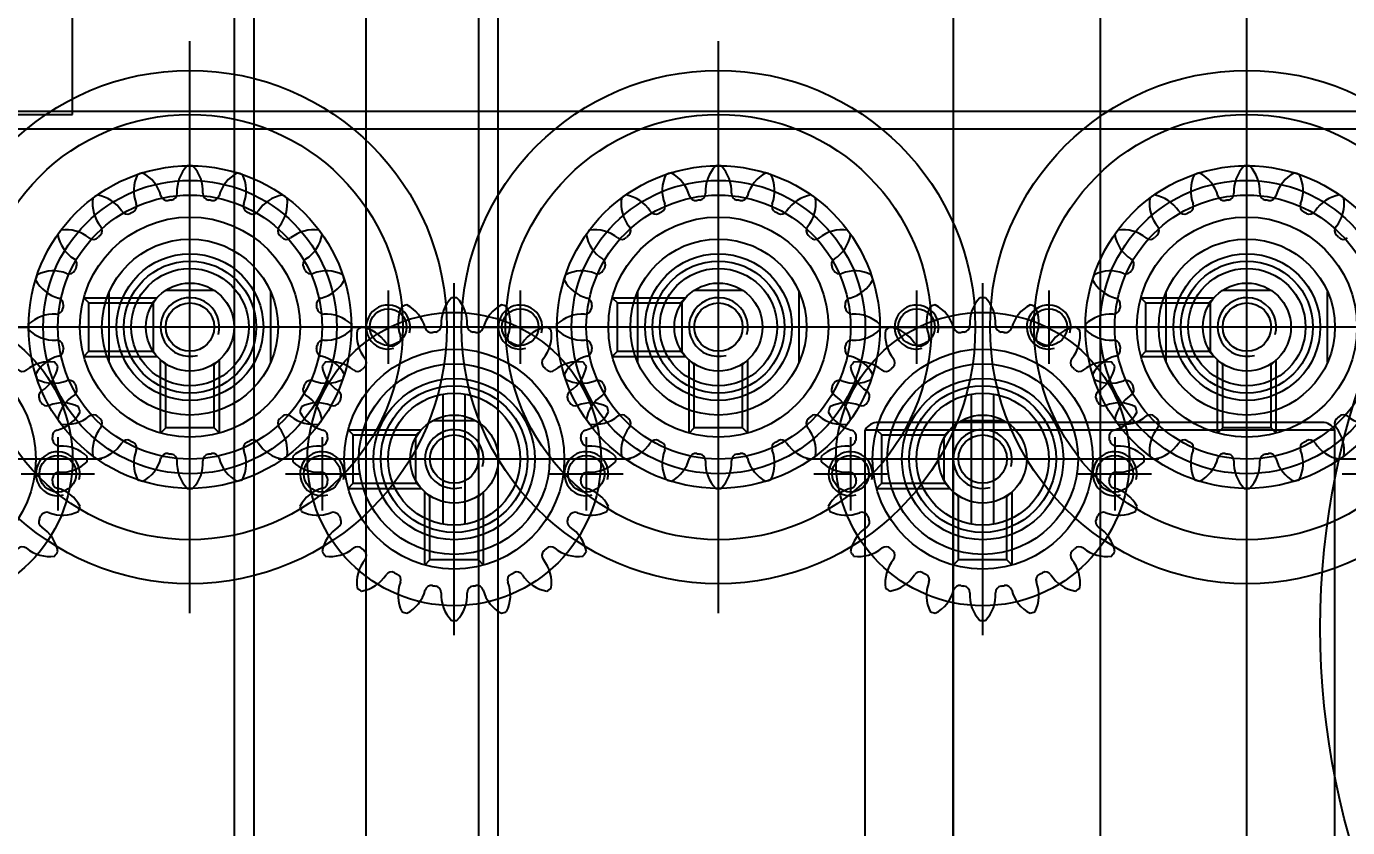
# Model space of a CAD drawing. Header units: inches. Extents: x 0 to 77285, y -118 to 40065.
# Drawn here: x 16788.5 to 16878.5, y 25646.9 to 25701.6 of the extents above; entities that cross this region are included whole.
import ezdxf

# ---------------------------------------------------------------- set-up
doc = ezdxf.new("R2010")
doc.units = ezdxf.units.IN
doc.header["$LTSCALE"] = 5
doc.header["$MEASUREMENT"] = 0
doc.layers.add('A', color=8, linetype='Continuous')
doc.styles.add('SCI', font='')
doc.styles.get('SCI').set_extended_font_data('Gulim')
doc.dimstyles.new('SCH', dxfattribs={"dimtxt": 2.5, "dimasz": 2, "dimexe": 1.25, "dimexo": 0.625, "dimtad": 1, "dimdec": 8, "dimtxsty": 'SCI', "dimcen": 2.5, "dimclrd": 4, "dimclre": 4, "dimclrt": 7, "dimadec": 8, "dimazin": 2, "dimtfac": 1, "dimtdec": 8, "dimtmove": 0, "dimatfit": 3, "dimfxl": 1, "dimarcsym": 0})

# ---------------------------------------------------------------- blocks, each defined once
blk = doc.blocks.new('A$Cc399747e')
h = blk.add_hatch()
h.set_pattern_fill('ANSI31', color=256, scale=4)
h.set_pattern_definition([(45, (8071.277, 63861.461), (-8.980256, 8.980256), [])])
h.paths.add_polyline_path([(891.797, 581), (491.797, 581), (491.797, 281), (891.797, 281)])
at = {"ltscale": 3}
for p, q in [((471.797, 903.5), (471.797, 95.5)), ((429.797, 612), (429.797, 597)), ((465.797, 612), (465.797, 597)), ((411.797, 608.5), (411.797, 582.5)), ((447.797, 608.5), (447.797, 582.5)), ((483.797, 608.5), (483.797, 582.5)), ((420.797, 603), (420.797, 608)), ((438.797, 603), (438.797, 608)), ((456.797, 603), (456.797, 608)), ((474.797, 603), (474.797, 608)), ((492.797, 603), (492.797, 608)), ((405.297, 605.5), (400.297, 605.5)), ((423.297, 605.5), (418.297, 605.5)), ((441.297, 605.5), (436.297, 605.5)), ((459.297, 605.5), (454.297, 605.5)), ((477.297, 605.5), (472.297, 605.5)), ((495.297, 605.5), (490.297, 605.5)), ((422.297, 604.5), (437.297, 604.5)), ((458.297, 604.5), (473.297, 604.5)), ((494.297, 604.5), (509.297, 604.5)), ((425.297, 593), (425.297, 598)), ((434.297, 593), (434.297, 598)), ((461.297, 593), (461.297, 598)), ((470.297, 593), (470.297, 598)), ((398.797, 595.5), (424.797, 595.5)), ((427.797, 595.5), (422.797, 595.5)), ((436.797, 595.5), (431.797, 595.5)), ((434.797, 595.5), (460.797, 595.5)), ((463.797, 595.5), (458.797, 595.5)), ((472.797, 595.5), (467.797, 595.5)), ((470.797, 595.5), (496.797, 595.5)), ((499.797, 595.5), (494.797, 595.5)), ((213.797, 582), (1040.797, 582)), ((213.797, 582), (1040.797, 582)), ((213.797, 580.8), (1040.797, 580.8))]:
    blk.add_line(p, q, dxfattribs=at)
for p, q in [((421.797, 137), (421.797, 875)), ((411.797, 871.5), (411.797, 140.5)), ((431.797, 140.5), (431.797, 871.5)), ((464.15, 147.5), (464.15, 869.5)), ((479.444, 147.5), (479.444, 869.5)), ((462.797, 868.147), (462.797, 148.853)), ((480.797, 148.853), (480.797, 868.147)), ((421.797, 600), (421.797, 684)), ((411.797, 682), (411.797, 602)), ((431.797, 682), (431.797, 602)), ((405.797, 672.514), (405.797, 602.516)), ((437.797, 672.514), (437.797, 602.516)), ((429.797, 616.5), (429.797, 592.5)), ((465.797, 616.5), (465.797, 592.5)), ((411.797, 615), (411.797, 576)), ((447.797, 615), (447.797, 576)), ((483.797, 615), (483.797, 576)), ((427.797, 611.729), (427.797, 606.736)), ((427.797, 611.729), (428.147, 611.379)), ((428.147, 611.379), (431.447, 611.379)), ((428.147, 611.379), (428.147, 607.086)), ((431.797, 611.729), (431.447, 611.379)), ((431.447, 611.379), (431.447, 607.086)), ((431.797, 611.729), (431.797, 606.736)), ((463.797, 611.729), (463.797, 606.736)), ((463.797, 611.729), (464.147, 611.379)), ((464.147, 611.379), (467.447, 611.379)), ((464.147, 611.379), (464.147, 607.086)), ((467.797, 611.729), (467.447, 611.379)), ((467.447, 611.379), (467.447, 607.086)), ((467.797, 611.729), (467.797, 606.736)), ((429.797, 610), (429.797, 599)), ((465.797, 610), (465.797, 599)), ((429.047, 608.937), (429.047, 600.063)), ((430.547, 608.937), (430.547, 600.063)), ((465.047, 608.937), (465.047, 600.063)), ((466.547, 608.937), (466.547, 600.063)), ((411.797, 607.5), (411.797, 583.5)), ((447.797, 607.5), (447.797, 583.5)), ((483.797, 607.5), (483.797, 583.5)), ((428.147, 607.086), (427.797, 606.736)), ((428.147, 607.086), (428.277, 607.086)), ((431.318, 607.086), (431.447, 607.086)), ((431.447, 607.086), (431.797, 606.736)), ((464.147, 607.086), (463.797, 606.736)), ((464.147, 607.086), (464.277, 607.086)), ((467.318, 607.086), (467.447, 607.086)), ((467.447, 607.086), (467.797, 606.736)), ((437.026, 606.5), (432.033, 606.5)), ((432.383, 606.15), (432.033, 606.5)), ((432.383, 606.15), (432.383, 606.021)), ((436.676, 606.15), (432.383, 606.15)), ((432.438, 603.077), (432.438, 605.923)), ((437.026, 606.5), (436.676, 606.15)), ((436.676, 606.15), (436.676, 602.85)), ((473.026, 606.5), (468.033, 606.5)), ((468.383, 606.15), (468.033, 606.5)), ((468.383, 606.15), (468.383, 606.021)), ((472.676, 606.15), (468.383, 606.15)), ((468.438, 603.077), (468.438, 605.923)), ((473.026, 606.5), (472.676, 606.15)), ((472.676, 606.15), (472.676, 602.85)), ((381.797, 604.5), (405.797, 604.5)), ((417.797, 604.5), (441.797, 604.5)), ((424.297, 604.5), (435.297, 604.5)), ((453.797, 604.5), (477.797, 604.5)), ((460.297, 604.5), (471.297, 604.5)), ((489.797, 604.5), (513.797, 604.5)), ((437.797, 602.516), (405.797, 602.516)), ((409.797, 602.729), (409.797, 597.736)), ((409.797, 602.729), (410.147, 602.379)), ((410.147, 602.379), (413.447, 602.379)), ((410.147, 602.379), (410.147, 598.086)), ((413.797, 602.729), (413.447, 602.379)), ((413.447, 602.379), (413.447, 598.086)), ((413.797, 602.729), (413.797, 597.736)), ((432.383, 602.85), (432.033, 602.5)), ((437.026, 602.5), (432.033, 602.5)), ((432.383, 602.979), (432.383, 602.85)), ((436.676, 602.85), (432.383, 602.85)), ((437.026, 602.5), (436.676, 602.85)), ((445.797, 602.729), (445.797, 597.736)), ((445.797, 602.729), (446.147, 602.379)), ((446.147, 602.379), (449.447, 602.379)), ((446.147, 602.379), (446.147, 598.086)), ((449.797, 602.729), (449.447, 602.379)), ((449.447, 602.379), (449.447, 598.086)), ((449.797, 602.729), (449.797, 597.736)), ((468.383, 602.85), (468.033, 602.5)), ((473.026, 602.5), (468.033, 602.5)), ((468.383, 602.979), (468.383, 602.85)), ((472.676, 602.85), (468.383, 602.85)), ((473.026, 602.5), (472.676, 602.85)), ((481.797, 602.729), (481.797, 597.736)), ((481.797, 602.729), (482.147, 602.379)), ((482.147, 602.379), (485.447, 602.379)), ((482.147, 602.379), (482.147, 598.086)), ((485.797, 602.729), (485.447, 602.379)), ((485.447, 602.379), (485.447, 598.086)), ((485.797, 602.729), (485.797, 597.736)), ((406.672, 602), (436.922, 602)), ((431.22, 601.859), (428.374, 601.859)), ((467.22, 601.859), (464.374, 601.859)), ((406.297, 597.898), (406.297, 593.102)), ((410.147, 598.086), (409.797, 597.736)), ((410.147, 598.086), (410.277, 598.086)), ((413.318, 598.086), (413.447, 598.086)), ((413.447, 598.086), (413.797, 597.736)), ((417.297, 597.898), (417.297, 593.102)), ((442.297, 597.898), (442.297, 593.102)), ((446.147, 598.086), (445.797, 597.736)), ((446.147, 598.086), (446.277, 598.086)), ((449.318, 598.086), (449.447, 598.086)), ((449.447, 598.086), (449.797, 597.736)), ((453.297, 597.898), (453.297, 593.102)), ((478.297, 597.898), (478.297, 593.102)), ((482.147, 598.086), (481.797, 597.736)), ((482.147, 598.086), (482.277, 598.086)), ((485.318, 598.086), (485.447, 598.086)), ((485.447, 598.086), (485.797, 597.736)), ((489.297, 597.898), (489.297, 593.102)), ((419.026, 597.5), (414.033, 597.5)), ((414.383, 597.15), (414.033, 597.5)), ((414.298, 593.843), (414.298, 597.157)), ((414.383, 597.15), (414.383, 597.021)), ((418.676, 597.15), (414.383, 597.15)), ((419.026, 597.5), (418.676, 597.15)), ((418.676, 597.15), (418.676, 593.85)), ((455.026, 597.5), (450.033, 597.5)), ((450.383, 597.15), (450.033, 597.5)), ((450.298, 593.843), (450.298, 597.157)), ((450.383, 597.15), (450.383, 597.021)), ((454.676, 597.15), (450.383, 597.15)), ((455.026, 597.5), (454.676, 597.15)), ((454.676, 597.15), (454.676, 593.85)), ((491.026, 597.5), (486.033, 597.5)), ((486.383, 597.15), (486.033, 597.5)), ((486.298, 593.843), (486.298, 597.157)), ((486.383, 597.15), (486.383, 597.021)), ((490.676, 597.15), (486.383, 597.15)), ((491.026, 597.5), (490.676, 597.15)), ((490.676, 597.15), (490.676, 593.85)), ((392.297, 595.5), (431.297, 595.5)), ((399.797, 595.5), (423.797, 595.5)), ((428.297, 595.5), (467.297, 595.5)), ((435.797, 595.5), (459.797, 595.5)), ((464.297, 595.5), (503.297, 595.5)), ((471.797, 595.5), (495.797, 595.5)), ((414.383, 593.85), (414.033, 593.5)), ((419.026, 593.5), (414.033, 593.5)), ((414.383, 593.979), (414.383, 593.85)), ((418.676, 593.85), (414.383, 593.85)), ((419.026, 593.5), (418.676, 593.85)), ((450.383, 593.85), (450.033, 593.5)), ((455.026, 593.5), (450.033, 593.5)), ((450.383, 593.979), (450.383, 593.85)), ((454.676, 593.85), (450.383, 593.85)), ((455.026, 593.5), (454.676, 593.85)), ((486.383, 593.85), (486.033, 593.5)), ((491.026, 593.5), (486.033, 593.5)), ((486.383, 593.979), (486.383, 593.85)), ((490.676, 593.85), (486.383, 593.85)), ((491.026, 593.5), (490.676, 593.85)), ((410.14, 592.999), (413.454, 592.999)), ((446.14, 592.999), (449.454, 592.999)), ((482.14, 592.999), (485.454, 592.999)), ((891.797, 581), (491.797, 581)), ((491.797, 581), (491.797, 281)), ((891.797, 581), (491.797, 581)), ((491.797, 581), (491.797, 281))]:
    blk.add_line(p, q)
for centre, radius in [((354.797, 616), 52.001), ((354.797, 616), 52.001), ((429.797, 604.5), 10), ((465.797, 604.5), 10), ((501.797, 604.5), 10), ((411.797, 595.5), 17.5), ((447.797, 595.5), 17.5), ((483.797, 595.5), 17.5), ((429.797, 604.5), 7.5), ((465.797, 604.5), 7.5), ((501.797, 604.5), 7.5), ((411.797, 595.5), 14.5), ((429.797, 604.5), 5), ((447.797, 595.5), 14.5), ((465.797, 604.5), 5), ((483.797, 595.5), 14.5), ((429.797, 604.5), 4.5), ((429.797, 604.5), 4.5), ((465.797, 604.5), 4.5), ((465.797, 604.5), 4.5), ((429.797, 604.5), 3), ((429.797, 604.5), 3), ((465.797, 604.5), 3), ((465.797, 604.5), 3), ((429.797, 604.5), 1.65), ((465.797, 604.5), 1.65), ((411.797, 595.5), 10), ((447.797, 595.5), 10), ((483.797, 595.5), 10), ((411.797, 595.5), 7.5), ((447.797, 595.5), 7.5), ((483.797, 595.5), 7.5), ((411.797, 595.5), 6), ((447.797, 595.5), 6), ((483.797, 595.5), 6), ((411.797, 595.5), 5), ((447.797, 595.5), 5), ((483.797, 595.5), 5), ((411.797, 595.5), 4.5), ((411.797, 595.5), 4), ((447.797, 595.5), 4.5), ((447.797, 595.5), 4), ((483.797, 595.5), 4.5), ((483.797, 595.5), 4), ((411.797, 595.5), 3), ((411.797, 595.5), 3), ((447.797, 595.5), 3), ((447.797, 595.5), 3), ((483.797, 595.5), 3), ((483.797, 595.5), 3), ((411.797, 595.5), 1.65), ((447.797, 595.5), 1.65), ((483.797, 595.5), 1.65)]:
    blk.add_circle(centre, radius)
for centre, radius in [((429.797, 604.5), 6.5), ((465.797, 604.5), 6.5), ((429.797, 604.5), 5.5), ((465.797, 604.5), 5.5), ((420.797, 605.5), 1.25), ((438.797, 605.5), 1.25), ((456.797, 605.5), 1.25), ((474.797, 605.5), 1.25), ((492.797, 605.5), 1.25), ((411.797, 595.5), 11), ((447.797, 595.5), 11), ((483.797, 595.5), 11), ((411.797, 595.5), 9), ((447.797, 595.5), 9), ((483.797, 595.5), 9), ((425.297, 595.5), 1.25), ((434.297, 595.5), 1.25), ((461.297, 595.5), 1.25), ((470.297, 595.5), 1.25)]:
    blk.add_circle(centre, radius, dxfattribs=at)
for centre, radius, start, end in [((428.47, 613.803), 2.5, 153.86546, 201.15785), ((429.797, 604.5), 11, 108, 108.94936), ((429.797, 604.5), 11, 107.05064, 108), ((425.403, 612.806), 2.5, 14.84215, 62.13454), ((431.409, 613.758), 2.5, 135.86546, 183.15785), ((429.797, 604.5), 11, 90, 90.94936), ((429.797, 604.5), 11, 89.05064, 90), ((428.185, 613.758), 2.5, 356.84215, 44.13454), ((434.191, 612.806), 2.5, 117.86546, 165.15785), ((429.797, 604.5), 11, 72, 72.94936), ((429.797, 604.5), 11, 71.05064, 72), ((431.125, 613.803), 2.5, 338.84215, 26.13454), ((464.47, 613.803), 2.5, 153.86546, 201.15785), ((465.797, 604.5), 11, 108, 108.94936), ((465.797, 604.5), 11, 107.05064, 108), ((461.403, 612.806), 2.5, 14.84215, 62.13454), ((467.409, 613.758), 2.5, 135.86546, 183.15785), ((465.797, 604.5), 11, 90, 90.94936), ((465.797, 604.5), 11, 89.05064, 90), ((464.185, 613.758), 2.5, 356.84215, 44.13454), ((470.191, 612.806), 2.5, 117.86546, 165.15785), ((465.797, 604.5), 11, 72, 72.94936), ((465.797, 604.5), 11, 71.05064, 72), ((467.125, 613.803), 2.5, 338.84215, 26.13454), ((425.66, 612.937), 2.5, 171.86546, 219.15785), ((429.797, 604.5), 11, 126, 126.94936), ((429.797, 604.5), 11, 125.05064, 126), ((423.052, 611.042), 2.5, 32.84215, 80.13454), ((425.726, 612.741), 0.442, 296.28904, 21.15785), ((428.247, 613.56), 0.442, 194.84215, 279.71096), ((429.797, 604.5), 8.75, 99, 99.71096), ((429.797, 604.5), 8.75, 98.28904, 99), ((428.472, 613.596), 0.442, 278.28904, 3.15785), ((431.122, 613.596), 0.442, 176.84215, 261.71096), ((429.797, 604.5), 8.75, 81, 81.71096), ((429.797, 604.5), 8.75, 80.28904, 81), ((431.348, 613.56), 0.442, 260.28904, 345.15785), ((433.868, 612.741), 0.442, 158.84215, 243.71096), ((436.543, 611.042), 2.5, 99.86546, 147.15785), ((433.935, 612.937), 2.5, 320.84215, 8.13454), ((429.797, 604.5), 11, 54, 54.94936), ((429.797, 604.5), 11, 53.05064, 54), ((461.66, 612.937), 2.5, 171.86546, 219.15785), ((465.797, 604.5), 11, 126, 126.94936), ((465.797, 604.5), 11, 125.05064, 126), ((459.052, 611.042), 2.5, 32.84215, 80.13454), ((461.726, 612.741), 0.442, 296.28904, 21.15785), ((464.247, 613.56), 0.442, 194.84215, 279.71096), ((465.797, 604.5), 8.75, 99, 99.71096), ((465.797, 604.5), 8.75, 98.28904, 99), ((464.472, 613.596), 0.442, 278.28904, 3.15785), ((467.122, 613.596), 0.442, 176.84215, 261.71096), ((465.797, 604.5), 8.75, 81, 81.71096), ((465.797, 604.5), 8.75, 80.28904, 81), ((467.348, 613.56), 0.442, 260.28904, 345.15785), ((469.868, 612.741), 0.442, 158.84215, 243.71096), ((472.543, 611.042), 2.5, 99.86546, 147.15785), ((469.935, 612.937), 2.5, 320.84215, 8.13454), ((465.797, 604.5), 11, 54, 54.94936), ((465.797, 604.5), 11, 53.05064, 54), ((425.523, 612.637), 0.442, 212.84215, 297.71096), ((429.797, 604.5), 8.75, 117, 117.71096), ((429.797, 604.5), 8.75, 116.28904, 117), ((429.797, 604.5), 8.75, 63, 63.71096), ((429.797, 604.5), 8.75, 62.28904, 63), ((434.071, 612.637), 0.442, 242.28904, 327.15785), ((461.523, 612.637), 0.442, 212.84215, 297.71096), ((465.797, 604.5), 8.75, 117, 117.71096), ((465.797, 604.5), 8.75, 116.28904, 117), ((465.797, 604.5), 8.75, 63, 63.71096), ((465.797, 604.5), 8.75, 62.28904, 63), ((470.071, 612.637), 0.442, 242.28904, 327.15785), ((429.797, 604.5), 11, 143.05064, 144), ((421.36, 608.637), 2.5, 50.84215, 98.13454), ((423.379, 611.08), 0.442, 314.28904, 39.15785), ((436.215, 611.08), 0.442, 140.84215, 225.71096), ((438.234, 608.637), 2.5, 81.86546, 129.15785), ((429.797, 604.5), 11, 36, 36.94936), ((465.797, 604.5), 11, 143.05064, 144), ((457.36, 608.637), 2.5, 50.84215, 98.13454), ((459.379, 611.08), 0.442, 314.28904, 39.15785), ((472.215, 611.08), 0.442, 140.84215, 225.71096), ((474.234, 608.637), 2.5, 81.86546, 129.15785), ((465.797, 604.5), 11, 36, 36.94936), ((501.797, 604.5), 11, 143.05064, 144), ((493.36, 608.637), 2.5, 50.84215, 98.13454), ((429.797, 604.5), 11, 144, 144.94936), ((423.255, 611.246), 2.5, 189.86546, 237.15785), ((423.218, 610.918), 0.442, 230.84215, 315.71096), ((429.797, 604.5), 8.75, 135, 135.71096), ((429.797, 604.5), 8.75, 134.28904, 135), ((429.797, 604.5), 8.75, 45, 45.71096), ((429.797, 604.5), 8.75, 44.28904, 45), ((436.377, 610.918), 0.442, 224.28904, 309.15785), ((436.339, 611.246), 2.5, 302.84215, 350.13454), ((429.797, 604.5), 11, 35.05064, 36), ((465.797, 604.5), 11, 144, 144.94936), ((459.255, 611.246), 2.5, 189.86546, 237.15785), ((459.218, 610.918), 0.442, 230.84215, 315.71096), ((465.797, 604.5), 8.75, 135, 135.71096), ((465.797, 604.5), 8.75, 134.28904, 135), ((465.797, 604.5), 8.75, 45, 45.71096), ((465.797, 604.5), 8.75, 44.28904, 45), ((472.377, 610.918), 0.442, 224.28904, 309.15785), ((472.339, 611.246), 2.5, 302.84215, 350.13454), ((465.797, 604.5), 11, 35.05064, 36), ((501.797, 604.5), 11, 144, 144.94936), ((495.255, 611.246), 2.5, 189.86546, 237.15785), ((495.218, 610.918), 0.442, 230.84215, 315.71096), ((421.66, 608.774), 0.442, 332.28904, 57.15785), ((429.797, 604.5), 8.75, 153, 153.71096), ((429.797, 604.5), 8.75, 152.28904, 153), ((437.935, 608.774), 0.442, 122.84215, 207.71096), ((429.797, 604.5), 8.75, 27, 27.71096), ((429.797, 604.5), 8.75, 26.28904, 27), ((457.66, 608.774), 0.442, 332.28904, 57.15785), ((465.797, 604.5), 8.75, 153, 153.71096), ((465.797, 604.5), 8.75, 152.28904, 153), ((473.935, 608.774), 0.442, 122.84215, 207.71096), ((465.797, 604.5), 8.75, 27, 27.71096), ((465.797, 604.5), 8.75, 26.28904, 27), ((493.66, 608.774), 0.442, 332.28904, 57.15785), ((501.797, 604.5), 8.75, 153, 153.71096), ((501.797, 604.5), 8.75, 152.28904, 153), ((429.797, 604.5), 11, 162, 162.94936), ((421.491, 608.894), 2.5, 207.86546, 255.15785), ((429.797, 604.5), 11, 161.05064, 162), ((420.495, 605.828), 2.5, 68.84215, 116.13454), ((421.556, 608.571), 0.442, 248.84215, 333.71096), ((438.038, 608.571), 0.442, 206.28904, 291.15785), ((439.1, 605.828), 2.5, 63.86546, 111.15785), ((438.104, 608.894), 2.5, 284.84215, 332.13454), ((429.797, 604.5), 11, 18, 18.94936), ((429.797, 604.5), 11, 17.05064, 18), ((465.797, 604.5), 11, 162, 162.94936), ((457.491, 608.894), 2.5, 207.86546, 255.15785), ((465.797, 604.5), 11, 161.05064, 162), ((456.495, 605.828), 2.5, 68.84215, 116.13454), ((457.556, 608.571), 0.442, 248.84215, 333.71096), ((474.038, 608.571), 0.442, 206.28904, 291.15785), ((475.1, 605.828), 2.5, 63.86546, 111.15785), ((474.104, 608.894), 2.5, 284.84215, 332.13454), ((465.797, 604.5), 11, 18, 18.94936), ((465.797, 604.5), 11, 17.05064, 18), ((501.797, 604.5), 11, 162, 162.94936), ((493.491, 608.894), 2.5, 207.86546, 255.15785), ((501.797, 604.5), 11, 161.05064, 162), ((492.495, 605.828), 2.5, 68.84215, 116.13454), ((493.556, 608.571), 0.442, 248.84215, 333.71096), ((410.47, 604.803), 2.5, 153.86546, 201.15785), ((411.797, 595.5), 11, 108, 108.94936), ((411.797, 595.5), 11, 107.05064, 108), ((407.403, 603.806), 2.5, 14.84215, 62.13454), ((413.409, 604.758), 2.5, 135.86546, 183.15785), ((411.797, 595.5), 11, 90, 90.94936), ((411.797, 595.5), 11, 89.05064, 90), ((410.185, 604.758), 2.5, 356.84215, 44.13454), ((416.191, 603.806), 2.5, 117.86546, 165.15785), ((411.797, 595.5), 11, 72, 72.94936), ((411.797, 595.5), 11, 71.05064, 72), ((413.125, 604.803), 2.5, 338.84215, 26.13454), ((420.702, 605.825), 0.442, 266.84215, 351.71096), ((420.737, 606.051), 0.442, 350.28904, 75.15785), ((429.797, 604.5), 8.75, 171, 171.71096), ((429.797, 604.5), 8.75, 170.28904, 171), ((429.797, 604.5), 2, 165, 105), ((438.857, 606.051), 0.442, 104.84215, 189.71096), ((429.797, 604.5), 8.75, 9, 9.71096), ((429.797, 604.5), 8.75, 8.28904, 9), ((438.893, 605.825), 0.442, 188.28904, 273.15785), ((446.47, 604.803), 2.5, 153.86546, 201.15785), ((447.797, 595.5), 11, 108, 108.94936), ((447.797, 595.5), 11, 107.05064, 108), ((443.403, 603.806), 2.5, 14.84215, 62.13454), ((449.409, 604.758), 2.5, 135.86546, 183.15785), ((447.797, 595.5), 11, 90, 90.94936), ((447.797, 595.5), 11, 89.05064, 90), ((446.185, 604.758), 2.5, 356.84215, 44.13454), ((452.191, 603.806), 2.5, 117.86546, 165.15785), ((447.797, 595.5), 11, 72, 72.94936), ((447.797, 595.5), 11, 71.05064, 72), ((449.125, 604.803), 2.5, 338.84215, 26.13454), ((456.702, 605.825), 0.442, 266.84215, 351.71096), ((456.737, 606.051), 0.442, 350.28904, 75.15785), ((465.797, 604.5), 8.75, 171, 171.71096), ((465.797, 604.5), 8.75, 170.28904, 171), ((465.797, 604.5), 2, 165, 105), ((474.857, 606.051), 0.442, 104.84215, 189.71096), ((465.797, 604.5), 8.75, 9, 9.71096), ((465.797, 604.5), 8.75, 8.28904, 9), ((474.893, 605.825), 0.442, 188.28904, 273.15785), ((482.47, 604.803), 2.5, 153.86546, 201.15785), ((483.797, 595.5), 11, 108, 108.94936), ((483.797, 595.5), 11, 107.05064, 108), ((479.403, 603.806), 2.5, 14.84215, 62.13454), ((485.409, 604.758), 2.5, 135.86546, 183.15785), ((483.797, 595.5), 11, 90, 90.94936), ((483.797, 595.5), 11, 89.05064, 90), ((482.185, 604.758), 2.5, 356.84215, 44.13454), ((488.191, 603.806), 2.5, 117.86546, 165.15785), ((483.797, 595.5), 11, 72, 72.94936), ((483.797, 595.5), 11, 71.05064, 72), ((485.125, 604.803), 2.5, 338.84215, 26.13454), ((492.702, 605.825), 0.442, 266.84215, 351.71096), ((492.737, 606.051), 0.442, 350.28904, 75.15785), ((501.797, 604.5), 8.75, 171, 171.71096), ((501.797, 604.5), 8.75, 170.28904, 171), ((420.54, 602.888), 2.5, 86.84215, 134.13454), ((439.055, 602.888), 2.5, 45.86546, 93.15785), ((456.54, 602.888), 2.5, 86.84215, 134.13454), ((475.055, 602.888), 2.5, 45.86546, 93.15785), ((492.54, 602.888), 2.5, 86.84215, 134.13454), ((407.66, 603.937), 2.5, 171.86546, 219.15785), ((411.797, 595.5), 11, 126, 126.94936), ((411.797, 595.5), 11, 125.05064, 126), ((405.052, 602.042), 2.5, 32.84215, 80.13454), ((407.726, 603.741), 0.442, 296.28904, 21.15785), ((410.247, 604.56), 0.442, 194.84215, 279.71096), ((411.797, 595.5), 8.75, 99, 99.71096), ((411.797, 595.5), 8.75, 98.28904, 99), ((410.472, 604.596), 0.442, 278.28904, 3.15785), ((413.122, 604.596), 0.442, 176.84215, 261.71096), ((411.797, 595.5), 8.75, 81, 81.71096), ((411.797, 595.5), 8.75, 80.28904, 81), ((413.348, 604.56), 0.442, 260.28904, 345.15785), ((415.868, 603.741), 0.442, 158.84215, 243.71096), ((418.543, 602.042), 2.5, 99.86546, 147.15785), ((415.935, 603.937), 2.5, 320.84215, 8.13454), ((411.797, 595.5), 11, 54, 54.94936), ((411.797, 595.5), 11, 53.05064, 54), ((429.797, 604.5), 11, 179.05064, 180), ((429.797, 604.5), 11, 180, 180.94936), ((420.54, 606.112), 2.5, 225.86546, 273.15785), ((439.055, 606.112), 2.5, 266.84215, 314.13454), ((429.797, 604.5), 11, 360, 0.94936), ((429.797, 604.5), 11, 359.05064, 0), ((443.66, 603.937), 2.5, 171.86546, 219.15785), ((447.797, 595.5), 11, 126, 126.94936), ((447.797, 595.5), 11, 125.05064, 126), ((441.052, 602.042), 2.5, 32.84215, 80.13454), ((443.726, 603.741), 0.442, 296.28904, 21.15785), ((446.247, 604.56), 0.442, 194.84215, 279.71096), ((447.797, 595.5), 8.75, 99, 99.71096), ((447.797, 595.5), 8.75, 98.28904, 99), ((446.472, 604.596), 0.442, 278.28904, 3.15785), ((449.122, 604.596), 0.442, 176.84215, 261.71096), ((447.797, 595.5), 8.75, 81, 81.71096), ((447.797, 595.5), 8.75, 80.28904, 81), ((449.348, 604.56), 0.442, 260.28904, 345.15785), ((451.868, 603.741), 0.442, 158.84215, 243.71096), ((454.543, 602.042), 2.5, 99.86546, 147.15785), ((451.935, 603.937), 2.5, 320.84215, 8.13454), ((447.797, 595.5), 11, 54, 54.94936), ((447.797, 595.5), 11, 53.05064, 54), ((465.797, 604.5), 11, 179.05064, 180), ((465.797, 604.5), 11, 180, 180.94936), ((456.54, 606.112), 2.5, 225.86546, 273.15785), ((475.055, 606.112), 2.5, 266.84215, 314.13454), ((465.797, 604.5), 11, 360, 0.94936), ((465.797, 604.5), 11, 359.05064, 0), ((479.66, 603.937), 2.5, 171.86546, 219.15785), ((483.797, 595.5), 11, 126, 126.94936), ((483.797, 595.5), 11, 125.05064, 126), ((477.052, 602.042), 2.5, 32.84215, 80.13454), ((479.726, 603.741), 0.442, 296.28904, 21.15785), ((482.247, 604.56), 0.442, 194.84215, 279.71096), ((483.797, 595.5), 8.75, 99, 99.71096), ((483.797, 595.5), 8.75, 98.28904, 99), ((482.472, 604.596), 0.442, 278.28904, 3.15785), ((485.122, 604.596), 0.442, 176.84215, 261.71096), ((483.797, 595.5), 8.75, 81, 81.71096), ((483.797, 595.5), 8.75, 80.28904, 81), ((485.348, 604.56), 0.442, 260.28904, 345.15785), ((487.868, 603.741), 0.442, 158.84215, 243.71096), ((490.543, 602.042), 2.5, 99.86546, 147.15785), ((487.935, 603.937), 2.5, 320.84215, 8.13454), ((483.797, 595.5), 11, 54, 54.94936), ((483.797, 595.5), 11, 53.05064, 54), ((501.797, 604.5), 11, 179.05064, 180), ((501.797, 604.5), 11, 180, 180.94936), ((492.54, 606.112), 2.5, 225.86546, 273.15785), ((407.523, 603.637), 0.442, 212.84215, 297.71096), ((411.797, 595.5), 8.75, 117, 117.71096), ((411.797, 595.5), 8.75, 116.28904, 117), ((411.797, 595.5), 8.75, 63, 63.71096), ((411.797, 595.5), 8.75, 62.28904, 63), ((416.071, 603.637), 0.442, 242.28904, 327.15785), ((420.702, 603.175), 0.442, 8.28904, 93.15785), ((420.737, 602.95), 0.442, 284.84215, 9.71096), ((429.797, 604.5), 8.75, 188.28904, 189), ((429.797, 604.5), 8.75, 189, 189.71096), ((438.857, 602.95), 0.442, 170.28904, 255.15785), ((429.797, 604.5), 8.75, 350.28904, 351), ((429.797, 604.5), 8.75, 351, 351.71096), ((438.893, 603.175), 0.442, 86.84215, 171.71096), ((443.523, 603.637), 0.442, 212.84215, 297.71096), ((447.797, 595.5), 8.75, 117, 117.71096), ((447.797, 595.5), 8.75, 116.28904, 117), ((447.797, 595.5), 8.75, 63, 63.71096), ((447.797, 595.5), 8.75, 62.28904, 63), ((452.071, 603.637), 0.442, 242.28904, 327.15785), ((456.702, 603.175), 0.442, 8.28904, 93.15785), ((456.737, 602.95), 0.442, 284.84215, 9.71096), ((465.797, 604.5), 8.75, 188.28904, 189), ((465.797, 604.5), 8.75, 189, 189.71096), ((474.857, 602.95), 0.442, 170.28904, 255.15785), ((465.797, 604.5), 8.75, 350.28904, 351), ((465.797, 604.5), 8.75, 351, 351.71096), ((474.893, 603.175), 0.442, 86.84215, 171.71096), ((479.523, 603.637), 0.442, 212.84215, 297.71096), ((483.797, 595.5), 8.75, 117, 117.71096), ((483.797, 595.5), 8.75, 116.28904, 117), ((483.797, 595.5), 8.75, 63, 63.71096), ((483.797, 595.5), 8.75, 62.28904, 63), ((488.071, 603.637), 0.442, 242.28904, 327.15785), ((492.702, 603.175), 0.442, 8.28904, 93.15785), ((492.737, 602.95), 0.442, 284.84215, 9.71096), ((501.797, 604.5), 8.75, 188.28904, 189), ((501.797, 604.5), 8.75, 189, 189.71096), ((403.36, 599.637), 2.5, 50.84215, 98.13454), ((405.379, 602.08), 0.442, 314.28904, 39.15785), ((406.672, 603), 1, 208.95502, 270), ((418.215, 602.08), 0.442, 140.84215, 225.71096), ((420.234, 599.637), 2.5, 81.86546, 129.15785), ((421.491, 600.106), 2.5, 104.84215, 152.13454), ((411.797, 595.5), 11, 36, 36.94936), ((436.922, 603), 1, 270, 331.04498), ((438.104, 600.106), 2.5, 27.86546, 75.15785), ((447.797, 595.5), 11, 143.05064, 144), ((439.36, 599.637), 2.5, 50.84215, 98.13454), ((441.379, 602.08), 0.442, 314.28904, 39.15785), ((454.215, 602.08), 0.442, 140.84215, 225.71096), ((456.234, 599.637), 2.5, 81.86546, 129.15785), ((457.491, 600.106), 2.5, 104.84215, 152.13454), ((447.797, 595.5), 11, 36, 36.94936), ((474.104, 600.106), 2.5, 27.86546, 75.15785), ((483.797, 595.5), 11, 143.05064, 144), ((475.36, 599.637), 2.5, 50.84215, 98.13454), ((477.379, 602.08), 0.442, 314.28904, 39.15785), ((490.215, 602.08), 0.442, 140.84215, 225.71096), ((492.234, 599.637), 2.5, 81.86546, 129.15785), ((493.491, 600.106), 2.5, 104.84215, 152.13454), ((483.797, 595.5), 11, 36, 36.94936), ((405.218, 601.918), 0.442, 230.84215, 315.71096), ((411.797, 595.5), 8.75, 135, 135.71096), ((411.797, 595.5), 8.75, 134.28904, 135), ((411.797, 595.5), 8.75, 45, 45.71096), ((411.797, 595.5), 8.75, 44.28904, 45), ((418.377, 601.918), 0.442, 224.28904, 309.15785), ((429.797, 604.5), 11, 197.05064, 198), ((418.339, 602.246), 2.5, 302.84215, 350.13454), ((411.797, 595.5), 11, 35.05064, 36), ((447.797, 595.5), 11, 144, 144.94936), ((441.255, 602.246), 2.5, 189.86546, 237.15785), ((429.797, 604.5), 11, 342, 342.94936), ((441.218, 601.918), 0.442, 230.84215, 315.71096), ((447.797, 595.5), 8.75, 135, 135.71096), ((447.797, 595.5), 8.75, 134.28904, 135), ((447.797, 595.5), 8.75, 45, 45.71096), ((447.797, 595.5), 8.75, 44.28904, 45), ((454.377, 601.918), 0.442, 224.28904, 309.15785), ((465.797, 604.5), 11, 197.05064, 198), ((454.339, 602.246), 2.5, 302.84215, 350.13454), ((447.797, 595.5), 11, 35.05064, 36), ((483.797, 595.5), 11, 144, 144.94936), ((477.255, 602.246), 2.5, 189.86546, 237.15785), ((465.797, 604.5), 11, 342, 342.94936), ((477.218, 601.918), 0.442, 230.84215, 315.71096), ((483.797, 595.5), 8.75, 135, 135.71096), ((483.797, 595.5), 8.75, 134.28904, 135), ((483.797, 595.5), 8.75, 45, 45.71096), ((483.797, 595.5), 8.75, 44.28904, 45), ((490.377, 601.918), 0.442, 224.28904, 309.15785), ((501.797, 604.5), 11, 197.05064, 198), ((490.339, 602.246), 2.5, 302.84215, 350.13454), ((483.797, 595.5), 11, 35.05064, 36), ((429.797, 604.5), 11, 198, 198.94936), ((420.495, 603.172), 2.5, 243.86546, 291.15785), ((421.556, 600.429), 0.442, 26.28904, 111.15785), ((421.66, 600.226), 0.442, 302.84215, 27.71096), ((429.797, 604.5), 8.75, 206.28904, 207), ((429.797, 604.5), 8.75, 207, 207.71096), ((437.935, 600.226), 0.442, 152.28904, 237.15785), ((429.797, 604.5), 8.75, 332.28904, 333), ((429.797, 604.5), 8.75, 333, 333.71096), ((438.038, 600.429), 0.442, 68.84215, 153.71096), ((439.1, 603.172), 2.5, 248.84215, 296.13454), ((429.797, 604.5), 11, 341.05064, 342), ((465.797, 604.5), 11, 198, 198.94936), ((456.495, 603.172), 2.5, 243.86546, 291.15785), ((457.556, 600.429), 0.442, 26.28904, 111.15785), ((457.66, 600.226), 0.442, 302.84215, 27.71096), ((465.797, 604.5), 8.75, 206.28904, 207), ((465.797, 604.5), 8.75, 207, 207.71096), ((473.935, 600.226), 0.442, 152.28904, 237.15785), ((465.797, 604.5), 8.75, 332.28904, 333), ((465.797, 604.5), 8.75, 333, 333.71096), ((474.038, 600.429), 0.442, 68.84215, 153.71096), ((475.1, 603.172), 2.5, 248.84215, 296.13454), ((465.797, 604.5), 11, 341.05064, 342), ((501.797, 604.5), 11, 198, 198.94936), ((492.495, 603.172), 2.5, 243.86546, 291.15785), ((493.556, 600.429), 0.442, 26.28904, 111.15785), ((493.66, 600.226), 0.442, 302.84215, 27.71096), ((501.797, 604.5), 8.75, 206.28904, 207), ((501.797, 604.5), 8.75, 207, 207.71096), ((419.935, 599.774), 0.442, 122.84215, 207.71096), ((411.797, 595.5), 8.75, 27, 27.71096), ((411.797, 595.5), 8.75, 26.28904, 27), ((423.255, 597.754), 2.5, 122.84215, 170.13454), ((436.339, 597.754), 2.5, 9.86546, 57.15785), ((439.66, 599.774), 0.442, 332.28904, 57.15785), ((447.797, 595.5), 8.75, 153, 153.71096), ((447.797, 595.5), 8.75, 152.28904, 153), ((455.935, 599.774), 0.442, 122.84215, 207.71096), ((447.797, 595.5), 8.75, 27, 27.71096), ((447.797, 595.5), 8.75, 26.28904, 27), ((459.255, 597.754), 2.5, 122.84215, 170.13454), ((472.339, 597.754), 2.5, 9.86546, 57.15785), ((475.66, 599.774), 0.442, 332.28904, 57.15785), ((483.797, 595.5), 8.75, 153, 153.71096), ((483.797, 595.5), 8.75, 152.28904, 153), ((491.935, 599.774), 0.442, 122.84215, 207.71096), ((483.797, 595.5), 8.75, 27, 27.71096), ((483.797, 595.5), 8.75, 26.28904, 27), ((495.255, 597.754), 2.5, 122.84215, 170.13454), ((420.038, 599.571), 0.442, 206.28904, 291.15785), ((421.1, 596.828), 2.5, 63.86546, 111.15785), ((420.104, 599.894), 2.5, 284.84215, 332.13454), ((411.797, 595.5), 11, 18, 18.94936), ((411.797, 595.5), 11, 17.05064, 18), ((423.218, 598.082), 0.442, 44.28904, 129.15785), ((436.377, 598.082), 0.442, 50.84215, 135.71096), ((447.797, 595.5), 11, 162, 162.94936), ((439.491, 599.894), 2.5, 207.86546, 255.15785), ((447.797, 595.5), 11, 161.05064, 162), ((438.495, 596.828), 2.5, 68.84215, 116.13454), ((439.556, 599.571), 0.442, 248.84215, 333.71096), ((456.038, 599.571), 0.442, 206.28904, 291.15785), ((457.1, 596.828), 2.5, 63.86546, 111.15785), ((456.104, 599.894), 2.5, 284.84215, 332.13454), ((447.797, 595.5), 11, 18, 18.94936), ((447.797, 595.5), 11, 17.05064, 18), ((459.218, 598.082), 0.442, 44.28904, 129.15785), ((472.377, 598.082), 0.442, 50.84215, 135.71096), ((483.797, 595.5), 11, 162, 162.94936), ((475.491, 599.894), 2.5, 207.86546, 255.15785), ((483.797, 595.5), 11, 161.05064, 162), ((474.495, 596.828), 2.5, 68.84215, 116.13454), ((475.556, 599.571), 0.442, 248.84215, 333.71096), ((492.038, 599.571), 0.442, 206.28904, 291.15785), ((493.1, 596.828), 2.5, 63.86546, 111.15785), ((492.104, 599.894), 2.5, 284.84215, 332.13454), ((483.797, 595.5), 11, 18, 18.94936), ((483.797, 595.5), 11, 17.05064, 18), ((495.218, 598.082), 0.442, 44.28904, 129.15785), ((429.797, 604.5), 11, 215.05064, 216), ((429.797, 604.5), 11, 216, 216.94936), ((421.36, 600.363), 2.5, 261.86546, 309.15785), ((425.66, 596.063), 2.5, 140.84215, 188.13454), ((429.797, 604.5), 8.75, 224.28904, 225), ((429.797, 604.5), 8.75, 225, 225.71096), ((423.379, 597.921), 0.442, 320.84215, 45.71096), ((436.215, 597.921), 0.442, 134.28904, 219.15785), ((433.935, 596.063), 2.5, 351.86546, 39.15785), ((429.797, 604.5), 8.75, 314.28904, 315), ((429.797, 604.5), 8.75, 315, 315.71096), ((438.234, 600.363), 2.5, 230.84215, 278.13454), ((429.797, 604.5), 11, 323.05064, 324), ((429.797, 604.5), 11, 324, 324.94936), ((465.797, 604.5), 11, 215.05064, 216), ((465.797, 604.5), 11, 216, 216.94936), ((457.36, 600.363), 2.5, 261.86546, 309.15785), ((461.66, 596.063), 2.5, 140.84215, 188.13454), ((465.797, 604.5), 8.75, 224.28904, 225), ((465.797, 604.5), 8.75, 225, 225.71096), ((459.379, 597.921), 0.442, 320.84215, 45.71096), ((472.215, 597.921), 0.442, 134.28904, 219.15785), ((469.935, 596.063), 2.5, 351.86546, 39.15785), ((465.797, 604.5), 8.75, 314.28904, 315), ((465.797, 604.5), 8.75, 315, 315.71096), ((474.234, 600.363), 2.5, 230.84215, 278.13454), ((465.797, 604.5), 11, 323.05064, 324), ((465.797, 604.5), 11, 324, 324.94936), ((501.797, 604.5), 11, 215.05064, 216), ((501.797, 604.5), 11, 216, 216.94936), ((493.36, 600.363), 2.5, 261.86546, 309.15785), ((411.797, 595.5), 2, 165, 105), ((420.857, 597.051), 0.442, 104.84215, 189.71096), ((411.797, 595.5), 8.75, 9, 9.71096), ((411.797, 595.5), 8.75, 8.28904, 9), ((420.893, 596.825), 0.442, 188.28904, 273.15785), ((425.523, 596.363), 0.442, 62.28904, 147.15785), ((429.797, 604.5), 8.75, 242.28904, 243), ((429.797, 604.5), 8.75, 243, 243.71096), ((429.797, 604.5), 8.75, 296.28904, 297), ((429.797, 604.5), 8.75, 297, 297.71096), ((434.071, 596.363), 0.442, 32.84215, 117.71096), ((438.702, 596.825), 0.442, 266.84215, 351.71096), ((438.737, 597.051), 0.442, 350.28904, 75.15785), ((447.797, 595.5), 8.75, 171, 171.71096), ((447.797, 595.5), 8.75, 170.28904, 171), ((447.797, 595.5), 2, 165, 105), ((456.857, 597.051), 0.442, 104.84215, 189.71096), ((447.797, 595.5), 8.75, 9, 9.71096), ((447.797, 595.5), 8.75, 8.28904, 9), ((456.893, 596.825), 0.442, 188.28904, 273.15785), ((461.523, 596.363), 0.442, 62.28904, 147.15785), ((465.797, 604.5), 8.75, 242.28904, 243), ((465.797, 604.5), 8.75, 243, 243.71096), ((465.797, 604.5), 8.75, 296.28904, 297), ((465.797, 604.5), 8.75, 297, 297.71096), ((470.071, 596.363), 0.442, 32.84215, 117.71096), ((474.702, 596.825), 0.442, 266.84215, 351.71096), ((474.737, 597.051), 0.442, 350.28904, 75.15785), ((483.797, 595.5), 8.75, 171, 171.71096), ((483.797, 595.5), 8.75, 170.28904, 171), ((483.797, 595.5), 2, 165, 105), ((492.857, 597.051), 0.442, 104.84215, 189.71096), ((483.797, 595.5), 8.75, 9, 9.71096), ((483.797, 595.5), 8.75, 8.28904, 9), ((492.893, 596.825), 0.442, 188.28904, 273.15785), ((421.055, 593.888), 2.5, 45.86546, 93.15785), ((423.052, 597.958), 2.5, 279.86546, 327.15785), ((425.726, 596.259), 0.442, 338.84215, 63.71096), ((428.47, 595.197), 2.5, 158.84215, 206.13454), ((428.247, 595.44), 0.442, 80.28904, 165.15785), ((429.797, 604.5), 8.75, 260.28904, 261), ((429.797, 604.5), 8.75, 261, 261.71096), ((428.472, 595.405), 0.442, 356.84215, 81.71096), ((431.122, 595.405), 0.442, 98.28904, 183.15785), ((429.797, 604.5), 8.75, 278.28904, 279), ((429.797, 604.5), 8.75, 279, 279.71096), ((431.348, 595.44), 0.442, 14.84215, 99.71096), ((431.125, 595.197), 2.5, 333.86546, 21.15785), ((433.868, 596.259), 0.442, 116.28904, 201.15785), ((436.543, 597.958), 2.5, 212.84215, 260.13454), ((438.54, 593.888), 2.5, 86.84215, 134.13454), ((457.055, 593.888), 2.5, 45.86546, 93.15785), ((459.052, 597.958), 2.5, 279.86546, 327.15785), ((461.726, 596.259), 0.442, 338.84215, 63.71096), ((464.47, 595.197), 2.5, 158.84215, 206.13454), ((464.247, 595.44), 0.442, 80.28904, 165.15785), ((465.797, 604.5), 8.75, 260.28904, 261), ((465.797, 604.5), 8.75, 261, 261.71096), ((464.472, 595.405), 0.442, 356.84215, 81.71096), ((467.122, 595.405), 0.442, 98.28904, 183.15785), ((465.797, 604.5), 8.75, 278.28904, 279), ((465.797, 604.5), 8.75, 279, 279.71096), ((467.348, 595.44), 0.442, 14.84215, 99.71096), ((467.125, 595.197), 2.5, 333.86546, 21.15785), ((469.868, 596.259), 0.442, 116.28904, 201.15785), ((472.543, 597.958), 2.5, 212.84215, 260.13454), ((474.54, 593.888), 2.5, 86.84215, 134.13454), ((493.055, 593.888), 2.5, 45.86546, 93.15785), ((421.055, 597.112), 2.5, 266.84215, 314.13454), ((411.797, 595.5), 11, 360, 0.94936), ((411.797, 595.5), 11, 359.05064, 0), ((429.797, 604.5), 11, 233.05064, 234), ((429.797, 604.5), 11, 234, 234.94936), ((425.403, 596.194), 2.5, 297.86546, 345.15785), ((431.409, 595.242), 2.5, 176.84215, 224.13454), ((428.185, 595.242), 2.5, 315.86546, 3.15785), ((434.191, 596.194), 2.5, 194.84215, 242.13454), ((429.797, 604.5), 11, 305.05064, 306), ((429.797, 604.5), 11, 306, 306.94936), ((447.797, 595.5), 11, 179.05064, 180), ((447.797, 595.5), 11, 180, 180.94936), ((438.54, 597.112), 2.5, 225.86546, 273.15785), ((457.055, 597.112), 2.5, 266.84215, 314.13454), ((447.797, 595.5), 11, 360, 0.94936), ((447.797, 595.5), 11, 359.05064, 0), ((465.797, 604.5), 11, 233.05064, 234), ((465.797, 604.5), 11, 234, 234.94936), ((461.403, 596.194), 2.5, 297.86546, 345.15785), ((467.409, 595.242), 2.5, 176.84215, 224.13454), ((464.185, 595.242), 2.5, 315.86546, 3.15785), ((470.191, 596.194), 2.5, 194.84215, 242.13454), ((465.797, 604.5), 11, 305.05064, 306), ((465.797, 604.5), 11, 306, 306.94936), ((483.797, 595.5), 11, 179.05064, 180), ((483.797, 595.5), 11, 180, 180.94936), ((474.54, 597.112), 2.5, 225.86546, 273.15785), ((493.055, 597.112), 2.5, 266.84215, 314.13454), ((483.797, 595.5), 11, 360, 0.94936), ((483.797, 595.5), 11, 359.05064, 0), ((420.857, 593.95), 0.442, 170.28904, 255.15785), ((411.797, 595.5), 8.75, 350.28904, 351), ((411.797, 595.5), 8.75, 351, 351.71096), ((420.893, 594.175), 0.442, 86.84215, 171.71096), ((429.797, 604.5), 11, 251.05064, 252), ((429.797, 604.5), 11, 252, 252.94936), ((429.797, 604.5), 11, 287.05064, 288), ((429.797, 604.5), 11, 288, 288.94936), ((438.702, 594.175), 0.442, 8.28904, 93.15785), ((438.737, 593.95), 0.442, 284.84215, 9.71096), ((447.797, 595.5), 8.75, 188.28904, 189), ((447.797, 595.5), 8.75, 189, 189.71096), ((456.857, 593.95), 0.442, 170.28904, 255.15785), ((447.797, 595.5), 8.75, 350.28904, 351), ((447.797, 595.5), 8.75, 351, 351.71096), ((456.893, 594.175), 0.442, 86.84215, 171.71096), ((465.797, 604.5), 11, 251.05064, 252), ((465.797, 604.5), 11, 252, 252.94936), ((465.797, 604.5), 11, 287.05064, 288), ((465.797, 604.5), 11, 288, 288.94936), ((474.702, 594.175), 0.442, 8.28904, 93.15785), ((474.737, 593.95), 0.442, 284.84215, 9.71096), ((483.797, 595.5), 8.75, 188.28904, 189), ((483.797, 595.5), 8.75, 189, 189.71096), ((492.857, 593.95), 0.442, 170.28904, 255.15785), ((483.797, 595.5), 8.75, 350.28904, 351), ((483.797, 595.5), 8.75, 351, 351.71096), ((492.893, 594.175), 0.442, 86.84215, 171.71096), ((420.104, 591.106), 2.5, 27.86546, 75.15785), ((429.797, 604.5), 11, 269.05064, 270), ((429.797, 604.5), 11, 270, 270.94936), ((439.491, 591.106), 2.5, 104.84215, 152.13454), ((456.104, 591.106), 2.5, 27.86546, 75.15785), ((465.797, 604.5), 11, 269.05064, 270), ((465.797, 604.5), 11, 270, 270.94936), ((475.491, 591.106), 2.5, 104.84215, 152.13454), ((492.104, 591.106), 2.5, 27.86546, 75.15785), ((411.797, 595.5), 11, 342, 342.94936), ((447.797, 595.5), 11, 197.05064, 198), ((447.797, 595.5), 11, 342, 342.94936), ((483.797, 595.5), 11, 197.05064, 198), ((483.797, 595.5), 11, 342, 342.94936), ((419.935, 591.226), 0.442, 152.28904, 237.15785), ((411.797, 595.5), 8.75, 332.28904, 333), ((411.797, 595.5), 8.75, 333, 333.71096), ((420.038, 591.429), 0.442, 68.84215, 153.71096), ((421.1, 594.172), 2.5, 248.84215, 296.13454), ((411.797, 595.5), 11, 341.05064, 342), ((447.797, 595.5), 11, 198, 198.94936), ((438.495, 594.172), 2.5, 243.86546, 291.15785), ((439.556, 591.429), 0.442, 26.28904, 111.15785), ((439.66, 591.226), 0.442, 302.84215, 27.71096), ((447.797, 595.5), 8.75, 206.28904, 207), ((447.797, 595.5), 8.75, 207, 207.71096), ((455.935, 591.226), 0.442, 152.28904, 237.15785), ((447.797, 595.5), 8.75, 332.28904, 333), ((447.797, 595.5), 8.75, 333, 333.71096), ((456.038, 591.429), 0.442, 68.84215, 153.71096), ((457.1, 594.172), 2.5, 248.84215, 296.13454), ((447.797, 595.5), 11, 341.05064, 342), ((483.797, 595.5), 11, 198, 198.94936), ((474.495, 594.172), 2.5, 243.86546, 291.15785), ((475.556, 591.429), 0.442, 26.28904, 111.15785), ((475.66, 591.226), 0.442, 302.84215, 27.71096), ((483.797, 595.5), 8.75, 206.28904, 207), ((483.797, 595.5), 8.75, 207, 207.71096), ((491.935, 591.226), 0.442, 152.28904, 237.15785), ((483.797, 595.5), 8.75, 332.28904, 333), ((483.797, 595.5), 8.75, 333, 333.71096), ((492.038, 591.429), 0.442, 68.84215, 153.71096), ((493.1, 594.172), 2.5, 248.84215, 296.13454), ((483.797, 595.5), 11, 341.05064, 342), ((418.339, 588.754), 2.5, 9.86546, 57.15785), ((441.255, 588.754), 2.5, 122.84215, 170.13454), ((454.339, 588.754), 2.5, 9.86546, 57.15785), ((477.255, 588.754), 2.5, 122.84215, 170.13454), ((490.339, 588.754), 2.5, 9.86546, 57.15785), ((405.218, 589.082), 0.442, 44.28904, 129.15785), ((418.377, 589.082), 0.442, 50.84215, 135.71096), ((441.218, 589.082), 0.442, 44.28904, 129.15785), ((454.377, 589.082), 0.442, 50.84215, 135.71096), ((477.218, 589.082), 0.442, 44.28904, 129.15785), ((490.377, 589.082), 0.442, 50.84215, 135.71096), ((407.66, 587.063), 2.5, 140.84215, 188.13454), ((411.797, 595.5), 8.75, 224.28904, 225), ((411.797, 595.5), 8.75, 225, 225.71096), ((405.379, 588.921), 0.442, 320.84215, 45.71096), ((418.215, 588.921), 0.442, 134.28904, 219.15785), ((415.935, 587.063), 2.5, 351.86546, 39.15785), ((411.797, 595.5), 8.75, 314.28904, 315), ((411.797, 595.5), 8.75, 315, 315.71096), ((420.234, 591.363), 2.5, 230.84215, 278.13454), ((411.797, 595.5), 11, 323.05064, 324), ((411.797, 595.5), 11, 324, 324.94936), ((447.797, 595.5), 11, 215.05064, 216), ((447.797, 595.5), 11, 216, 216.94936), ((439.36, 591.363), 2.5, 261.86546, 309.15785), ((443.66, 587.063), 2.5, 140.84215, 188.13454), ((447.797, 595.5), 8.75, 224.28904, 225), ((447.797, 595.5), 8.75, 225, 225.71096), ((441.379, 588.921), 0.442, 320.84215, 45.71096), ((454.215, 588.921), 0.442, 134.28904, 219.15785), ((451.935, 587.063), 2.5, 351.86546, 39.15785), ((447.797, 595.5), 8.75, 314.28904, 315), ((447.797, 595.5), 8.75, 315, 315.71096), ((456.234, 591.363), 2.5, 230.84215, 278.13454), ((447.797, 595.5), 11, 323.05064, 324), ((447.797, 595.5), 11, 324, 324.94936), ((483.797, 595.5), 11, 215.05064, 216), ((483.797, 595.5), 11, 216, 216.94936), ((475.36, 591.363), 2.5, 261.86546, 309.15785), ((479.66, 587.063), 2.5, 140.84215, 188.13454), ((483.797, 595.5), 8.75, 224.28904, 225), ((483.797, 595.5), 8.75, 225, 225.71096), ((477.379, 588.921), 0.442, 320.84215, 45.71096), ((490.215, 588.921), 0.442, 134.28904, 219.15785), ((487.935, 587.063), 2.5, 351.86546, 39.15785), ((483.797, 595.5), 8.75, 314.28904, 315), ((483.797, 595.5), 8.75, 315, 315.71096), ((492.234, 591.363), 2.5, 230.84215, 278.13454), ((483.797, 595.5), 11, 323.05064, 324), ((483.797, 595.5), 11, 324, 324.94936), ((407.523, 587.363), 0.442, 62.28904, 147.15785), ((411.797, 595.5), 8.75, 242.28904, 243), ((411.797, 595.5), 8.75, 243, 243.71096), ((411.797, 595.5), 8.75, 296.28904, 297), ((411.797, 595.5), 8.75, 297, 297.71096), ((416.071, 587.363), 0.442, 32.84215, 117.71096), ((443.523, 587.363), 0.442, 62.28904, 147.15785), ((447.797, 595.5), 8.75, 242.28904, 243), ((447.797, 595.5), 8.75, 243, 243.71096), ((447.797, 595.5), 8.75, 296.28904, 297), ((447.797, 595.5), 8.75, 297, 297.71096), ((452.071, 587.363), 0.442, 32.84215, 117.71096), ((479.523, 587.363), 0.442, 62.28904, 147.15785), ((483.797, 595.5), 8.75, 242.28904, 243), ((483.797, 595.5), 8.75, 243, 243.71096), ((483.797, 595.5), 8.75, 296.28904, 297), ((483.797, 595.5), 8.75, 297, 297.71096), ((488.071, 587.363), 0.442, 32.84215, 117.71096), ((405.052, 588.958), 2.5, 279.86546, 327.15785), ((407.726, 587.259), 0.442, 338.84215, 63.71096), ((410.47, 586.197), 2.5, 158.84215, 206.13454), ((410.247, 586.44), 0.442, 80.28904, 165.15785), ((411.797, 595.5), 8.75, 260.28904, 261), ((411.797, 595.5), 8.75, 261, 261.71096), ((410.472, 586.405), 0.442, 356.84215, 81.71096), ((413.122, 586.405), 0.442, 98.28904, 183.15785), ((411.797, 595.5), 8.75, 278.28904, 279), ((411.797, 595.5), 8.75, 279, 279.71096), ((413.348, 586.44), 0.442, 14.84215, 99.71096), ((413.125, 586.197), 2.5, 333.86546, 21.15785), ((415.868, 587.259), 0.442, 116.28904, 201.15785), ((418.543, 588.958), 2.5, 212.84215, 260.13454), ((441.052, 588.958), 2.5, 279.86546, 327.15785), ((443.726, 587.259), 0.442, 338.84215, 63.71096), ((446.47, 586.197), 2.5, 158.84215, 206.13454), ((446.247, 586.44), 0.442, 80.28904, 165.15785), ((447.797, 595.5), 8.75, 260.28904, 261), ((447.797, 595.5), 8.75, 261, 261.71096), ((446.472, 586.405), 0.442, 356.84215, 81.71096), ((449.122, 586.405), 0.442, 98.28904, 183.15785), ((447.797, 595.5), 8.75, 278.28904, 279), ((447.797, 595.5), 8.75, 279, 279.71096), ((449.348, 586.44), 0.442, 14.84215, 99.71096), ((449.125, 586.197), 2.5, 333.86546, 21.15785), ((451.868, 587.259), 0.442, 116.28904, 201.15785), ((454.543, 588.958), 2.5, 212.84215, 260.13454), ((477.052, 588.958), 2.5, 279.86546, 327.15785), ((479.726, 587.259), 0.442, 338.84215, 63.71096), ((482.47, 586.197), 2.5, 158.84215, 206.13454), ((482.247, 586.44), 0.442, 80.28904, 165.15785), ((483.797, 595.5), 8.75, 260.28904, 261), ((483.797, 595.5), 8.75, 261, 261.71096), ((482.472, 586.405), 0.442, 356.84215, 81.71096), ((485.122, 586.405), 0.442, 98.28904, 183.15785), ((483.797, 595.5), 8.75, 278.28904, 279), ((483.797, 595.5), 8.75, 279, 279.71096), ((485.348, 586.44), 0.442, 14.84215, 99.71096), ((485.125, 586.197), 2.5, 333.86546, 21.15785), ((487.868, 587.259), 0.442, 116.28904, 201.15785), ((490.543, 588.958), 2.5, 212.84215, 260.13454), ((411.797, 595.5), 11, 233.05064, 234), ((411.797, 595.5), 11, 234, 234.94936), ((407.403, 587.194), 2.5, 297.86546, 345.15785), ((413.409, 586.242), 2.5, 176.84215, 224.13454), ((410.185, 586.242), 2.5, 315.86546, 3.15785), ((416.191, 587.194), 2.5, 194.84215, 242.13454), ((411.797, 595.5), 11, 305.05064, 306), ((411.797, 595.5), 11, 306, 306.94936), ((447.797, 595.5), 11, 233.05064, 234), ((447.797, 595.5), 11, 234, 234.94936), ((443.403, 587.194), 2.5, 297.86546, 345.15785), ((449.409, 586.242), 2.5, 176.84215, 224.13454), ((446.185, 586.242), 2.5, 315.86546, 3.15785), ((452.191, 587.194), 2.5, 194.84215, 242.13454), ((447.797, 595.5), 11, 305.05064, 306), ((447.797, 595.5), 11, 306, 306.94936), ((483.797, 595.5), 11, 233.05064, 234), ((483.797, 595.5), 11, 234, 234.94936), ((479.403, 587.194), 2.5, 297.86546, 345.15785), ((485.409, 586.242), 2.5, 176.84215, 224.13454), ((482.185, 586.242), 2.5, 315.86546, 3.15785), ((488.191, 587.194), 2.5, 194.84215, 242.13454), ((483.797, 595.5), 11, 305.05064, 306), ((483.797, 595.5), 11, 306, 306.94936), ((411.797, 595.5), 11, 251.05064, 252), ((411.797, 595.5), 11, 252, 252.94936), ((411.797, 595.5), 11, 287.05064, 288), ((411.797, 595.5), 11, 288, 288.94936), ((447.797, 595.5), 11, 251.05064, 252), ((447.797, 595.5), 11, 252, 252.94936), ((447.797, 595.5), 11, 287.05064, 288), ((447.797, 595.5), 11, 288, 288.94936), ((483.797, 595.5), 11, 251.05064, 252), ((483.797, 595.5), 11, 252, 252.94936), ((483.797, 595.5), 11, 287.05064, 288), ((483.797, 595.5), 11, 288, 288.94936), ((411.797, 595.5), 11, 269.05064, 270), ((411.797, 595.5), 11, 270, 270.94936), ((447.797, 595.5), 11, 269.05064, 270), ((447.797, 595.5), 11, 270, 270.94936), ((483.797, 595.5), 11, 269.05064, 270), ((483.797, 595.5), 11, 270, 270.94936)]:
    blk.add_arc(centre, radius, start, end)
for centre in [(420.797, 605.5), (438.797, 605.5), (456.797, 605.5), (474.797, 605.5), (492.797, 605.5), (425.297, 595.5), (434.297, 595.5), (461.297, 595.5), (470.297, 595.5)]:
    blk.add_arc(centre, 1.5, 165, 105, dxfattribs=at)
blk = doc.blocks.new('*D366')
at = {"color": 4, "lineweight": -2, "transparency": 16777216}
for p, q in [((12554.65, 23925.55), (12554.65, 28076.143)), ((17979.65, 23925.05), (17979.65, 28076.143)), ((12714.65, 27976.143), (17819.65, 27976.143))]:
    blk.add_line(p, q, dxfattribs=at)
at = {"color": 4, "transparency": 16777216}
for points in [[(12714.65, 28002.81), (12714.65, 27949.477), (12554.65, 27976.143)], [(17819.65, 28002.81), (17819.65, 27949.477), (17979.65, 27976.143)]]:
    blk.add_solid(points, dxfattribs=at)
at = {"layer": 'Defpoints', "color": 0, "transparency": 16777216}
for p in [(17979.65, 27976.143), (12554.65, 23875.55), (17979.65, 23875.05)]:
    blk.add_point(p, dxfattribs=at)
at = {"color": 7, "transparency": 16777216, "insert": (15267.15, 28128.806), "char_height": 200, "attachment_point": 5, "style": 'SCI'}
blk.add_mtext('5425', dxfattribs=at)
blk = doc.blocks.new('*D367')
at = {"color": 4, "lineweight": -2, "transparency": 16777216}
for p, q in [((12554.65, 23925.55), (12554.65, 29140.675)), ((21064.65, 23433.05), (21064.65, 29140.675)), ((12714.65, 29040.675), (20904.65, 29040.675))]:
    blk.add_line(p, q, dxfattribs=at)
at = {"color": 4, "transparency": 16777216}
for points in [[(12714.65, 29067.342), (12714.65, 29014.009), (12554.65, 29040.675)], [(20904.65, 29067.342), (20904.65, 29014.009), (21064.65, 29040.675)]]:
    blk.add_solid(points, dxfattribs=at)
at = {"layer": 'Defpoints', "color": 0, "transparency": 16777216}
for p in [(21064.65, 29040.675), (12554.65, 23875.55), (21064.65, 23383.05)]:
    blk.add_point(p, dxfattribs=at)
at = {"color": 7, "transparency": 16777216, "insert": (16809.65, 29193.472), "char_height": 200, "attachment_point": 5, "style": 'SCI'}
blk.add_mtext('8510', dxfattribs=at)
blk = doc.blocks.new('*D374')
at = {"color": 4, "lineweight": -2, "transparency": 16777216}
for p, q in [((12554.65, 23925.55), (12554.65, 30215.876)), ((37924.65, 23433.05), (37924.65, 30215.876)), ((12714.65, 30115.876), (37764.65, 30115.876))]:
    blk.add_line(p, q, dxfattribs=at)
at = {"color": 4, "transparency": 16777216}
for points in [[(12714.65, 30142.543), (12714.65, 30089.21), (12554.65, 30115.876)], [(37764.65, 30142.543), (37764.65, 30089.21), (37924.65, 30115.876)]]:
    blk.add_solid(points, dxfattribs=at)
at = {"layer": 'Defpoints', "color": 0, "transparency": 16777216}
for p in [(37924.65, 30115.876), (12554.65, 23875.55), (37924.65, 23383.05)]:
    blk.add_point(p, dxfattribs=at)
at = {"color": 7, "transparency": 16777216, "insert": (25239.65, 30268.539), "char_height": 200, "attachment_point": 5, "style": 'SCI'}
blk.add_mtext('25370', dxfattribs=at)

msp = doc.modelspace()

# ---------------------------------------------------------------- block references
at = {"layer": 'A', "rotation": 180}
msp.add_blockref('A$Cc399747e', (17283.44187244, 26276.55060516), dxfattribs=at)

# ---------------------------------------------------------------- dimensions: what is measured, and where the dimension line sits
for base, p2, picture, middle in [((37924.649780898, 30115.8761734788), (37924.649780898, 23383.0504762948), '*D374', (25239.649780898, 30268.5392893244)), ((21064.649780898, 29040.6754827387), (21064.649780898, 23383.0504762948), '*D367', (16809.649780898, 29193.4717543765)), ((17979.649780898, 27976.1433020648), (17979.649780898, 23875.0504762948), '*D366', (15267.149780898, 28128.8064179103))]:
    dim = msp.add_linear_dim(base=base, p1=(12554.649780898, 23875.5504762968), p2=p2, dimstyle='SCH', override={"dimscale": 80})
    dim.commit()
    dim.dimension.update_dxf_attribs({"geometry": picture, "text_midpoint": middle})

doc.saveas('drawing.dxf')
